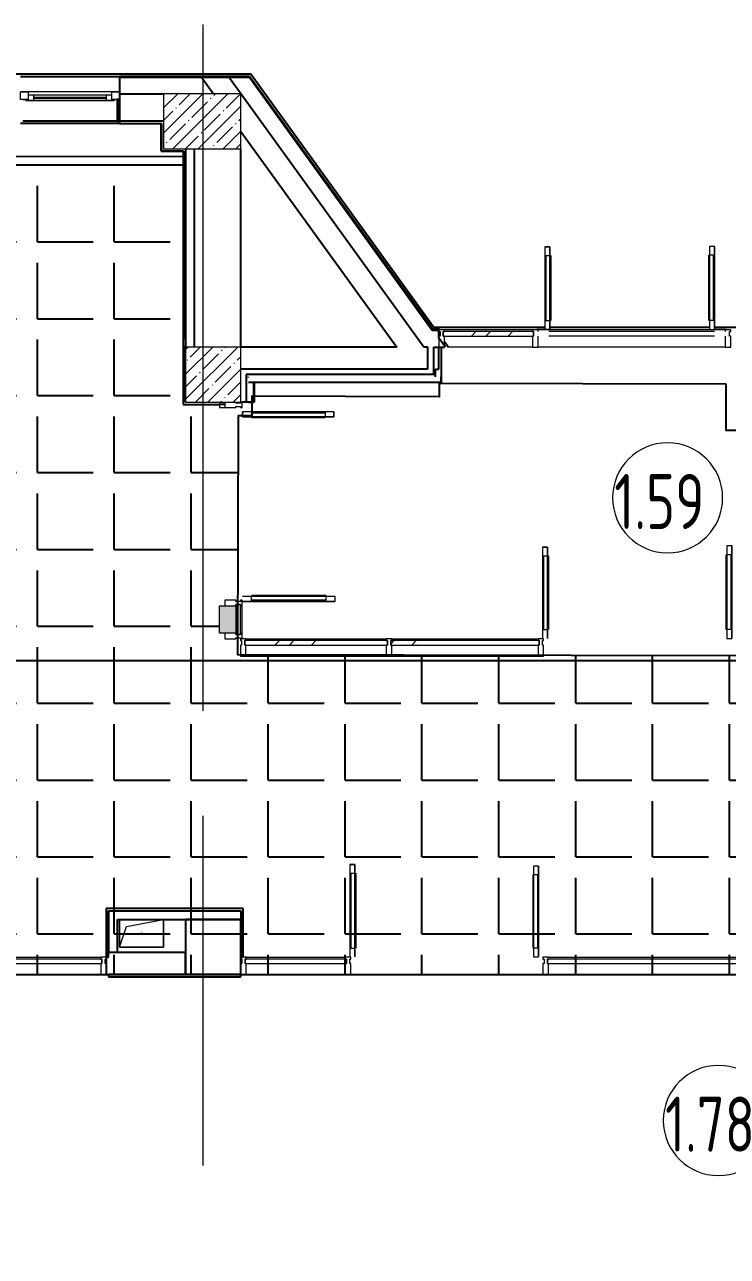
# Model space of a CAD drawing. Header units: millimetres. Extents: x -625 to 415037, y -3642 to 102118.
# Drawn here: x 109153 to 115535, y 10704 to 21892 of the extents above; entities that cross this region are included whole.
import ezdxf

# ---------------------------------------------------------------- set-up
doc = ezdxf.new("R2010")
doc.units = ezdxf.units.MM
doc.linetypes.add('Осевая', pattern=[6350, 1270, -952.5, 3175, -952.5])
doc.layers.add('1) плитка  КР1', color=40, linetype='Continuous')
for name, color, linetype, lineweight in [('A-AREA-IDEN', 7, 'Continuous', 9), ('A-DETL-GENF', 7, 'Continuous', 9), ('A-GENM', 7, 'Continuous', 9), ('A-GLAZ', 7, 'Continuous', 9), ('A-GLAZ-1', 7, 'Continuous', 5), ('A-GLAZ-CURT-1', 7, 'Continuous', 5), ('A-GLAZ-CURT-2', 7, 'Continuous', 20), ('A-GLAZ-CWMG', 7, 'Continuous', 9), ('A-GLAZ-CWMG-1', 7, 'Continuous', 20), ('A-WALL', 7, 'Continuous', 5), ('S-COLS-1', 7, 'Continuous', 5), ('Оси', 7, 'Continuous', 9), ('Оси-2', 7, 'Осевая', 9)]:
    doc.layers.add(name, color=color, linetype=linetype, lineweight=lineweight)
doc.styles.add('СПДС', font='ГОСТ тип А.ttf', dxfattribs={"width": 0.9})

# ---------------------------------------------------------------- blocks, each defined once
blk = doc.blocks.new('120_Окно_СКБ_1Ст - 120_Окно_СКБ_1Ст 900х2500_h_ с форточкой-22876038-Объем проектирования 1 этажа')
at = {"layer": 'A-GLAZ'}
for p, q in [((-450, -127), (-450, -57)), ((-450, -57), (-380, -57)), ((-380, -57), (-380, -127)), ((380, -87), (-380, -87)), ((-380, -87), (-380, -127)), ((-330, -137), (-330, -87)), ((330, -137), (330, -87)), ((380, -127), (380, -57)), ((380, -57), (450, -57)), ((380, -127), (380, -87)), ((450, -57), (450, -127)), ((-380, -127), (-450, -127)), ((-380, -127), (-400, -127)), ((-400, -127), (-400, -137)), ((-400, -137), (400, -137)), ((400, -137), (-400, -137)), ((450, -127), (380, -127)), ((400, -127), (380, -127)), ((400, -137), (400, -127))]:
    blk.add_line(p, q, dxfattribs=at)
at = {"layer": 'A-GLAZ-1'}
for p, q in [((450, -57), (-450, -57)), ((-330, -107), (330, -107)), ((-430, -127), (-400, -127)), ((330, -117), (-330, -117)), ((400, -127), (430, -127))]:
    blk.add_line(p, q, dxfattribs=at)
blk = doc.blocks.new('Системная панель - Стекло - 40мм-24261323-Объем проектирования 1 этажа')
at = {"layer": 'A-GLAZ-CURT-1'}
h = blk.add_hatch(dxfattribs=at)
h.set_pattern_fill('FP_94', color=256, style=0, pattern_type=2)
h.set_pattern_definition([(45, (-113500.45, -19040), (-565.6854, 565.6854), [400, -1200]), (45, (-113900.45, -19240), (-565.6854, 565.6854), [1200, -400]), (45, (-113100.45, -19440), (-565.6854, 565.6854), [400, -1200])])
h.paths.add_polyline_path([(410, -40), (410, 0), (-410, 0), (-410, -40), (400, -40)])
at = {"layer": 'A-GLAZ-CURT-2'}
for p, q in [((410, 0), (-410, 0)), ((-410, 0), (-410, -40)), ((410, -40), (410, 0)), ((-410, -40), (410, -40))]:
    blk.add_line(p, q, dxfattribs=at)
blk = doc.blocks.new('Прямоугольный импост - Импост структурный с накладкой - 160мм-V76-Объем проектирования 1 этажа')
at = {"layer": 'A-GLAZ-CWMG'}
for p, q in [((113700, 19257), (112900, 19257)), ((113700, 19100), (112936, 19100))]:
    blk.add_line(p, q, dxfattribs=at)
blk = doc.blocks.new('Прямоугольный импост - Импост структурный с накладкой - 160мм-22852563-Объем проектирования 1 этажа')
at = {"layer": 'A-GLAZ-CWMG-1'}
for p, q in [((-50, 40), (-50, 140)), ((-50, 140), (0, 140)), ((0, 140), (0, 40)), ((-50, -17), (-50, 0)), ((-10, 40), (-10, 0)), ((0, 40), (-10, 40)), ((-10, 0), (0, 0)), ((0, 0), (0, -17)), ((0, -17), (-50, -17))]:
    blk.add_line(p, q, dxfattribs=at)
blk = doc.blocks.new('Дверь_Витражная_СКБ_2Ст - ВН-5-31911725-Объем проектирования 1 этажа')
at = {"layer": 'A-DETL-GENF'}
for p, q in [((-788, 770), (-743, 770)), ((-788, 770), (-788, 20)), ((-743, 770), (-788, 770)), ((-788, 770), (-788, 20)), ((-788, 690), (-743, 690)), ((-778, 690), (-778, 100)), ((-743, 770), (-743, 20)), ((-743, 20), (-743, 770)), ((-734, 690), (-734, 100)), ((698, 694), (698, 100)), ((752, 774), (707, 774)), ((707, 774), (707, 20)), ((752, 774), (707, 774)), ((707, 774), (707, 20)), ((752, 694), (707, 694)), ((742, 694), (742, 100)), ((752, 774), (752, 20)), ((752, 20), (752, 774)), ((-860, 20), (-860, 17)), ((-752, 20), (-860, 20)), ((-752, 20), (-860, 20)), ((-860, 20), (-860, 17)), ((-788, 100), (-743, 100)), ((-743, 20), (-788, 20)), ((-788, 20), (-743, 20)), ((-752, 17), (-752, 20)), ((-752, 17), (-752, 20)), ((752, 100), (707, 100)), ((707, 20), (752, 20)), ((707, 20), (752, 20)), ((752, 17), (752, 20)), ((752, 20), (860, 20)), ((752, 20), (752, 17)), ((860, 20), (752, 20)), ((860, 20), (860, 17)), ((860, 17), (860, 20))]:
    blk.add_line(p, q, dxfattribs=at)
blk = doc.blocks.new('Прямоугольный импост - Импост структурный с накладкой - 160мм-24260934-Объем проектирования 1 этажа')
at = {"layer": 'A-GLAZ-CWMG'}
for p, q in [((115450, 19257), (113750, 19257)), ((115352, 19240), (113848, 19240)), ((115352, 19200), (113848, 19200)), ((115450, 19100), (113750, 19100))]:
    blk.add_line(p, q, dxfattribs=at)
blk = doc.blocks.new('Прямоугольный импост - Импост структурный с накладкой - 160мм-18693360-Объем проектирования 1 этажа')
at = {"layer": 'A-GLAZ-CWMG-1'}
for p, q in [((-25, 40), (-25, 140)), ((-25, 140), (25, 140)), ((25, 140), (25, 40)), ((-15, 40), (-25, 40)), ((-25, -17), (-25, 0)), ((-25, 0), (-15, 0)), ((-15, 0), (-15, 40)), ((25, 0), (25, -17)), ((25, -17), (-25, -17))]:
    blk.add_line(p, q, dxfattribs=at)
blk = doc.blocks.new('Прямоугольный импост - Импост структурный с накладкой - 160мм Темный-V77-Объем проектирования 1 этажа')
at = {"layer": 'A-GLAZ-CWMG-1'}
for p, q in [((-50, 0), (-50, 17)), ((-50, 17), (0, 17)), ((-40, 0), (-50, 0)), ((-40, -40), (-40, 0)), ((0, 0), (-10, 0)), ((-10, 0), (-10, -40)), ((0, 17), (0, 0)), ((-50, -140), (-50, -40)), ((-50, -40), (-40, -40)), ((-10, -40), (0, -40)), ((0, -40), (0, -140)), ((0, -140), (-50, -140))]:
    blk.add_line(p, q, dxfattribs=at)
blk = doc.blocks.new('Дверь_Витражная_остекление_ - ВВ-14 остекление-32472302-Объем проектирования 1 этажа')
at = {"layer": 'A-DETL-GENF'}
for p, q in [((-790, -20), (-835, -20)), ((-835, -860), (-835, -20)), ((-790, -20), (-835, -20)), ((-835, -20), (-835, -860)), ((-835, -100), (-790, -100)), ((-825, -780), (-825, -100)), ((-790, -860), (-790, -20)), ((-790, -860), (-790, -20)), ((-781, -780), (-781, -100)), ((831, -770), (831, -100)), ((840, -850), (840, -20)), ((840, -20), (840, -850)), ((885, -100), (840, -100)), ((875, -770), (875, -100)), ((885, -850), (885, -20)), ((885, -850), (885, -20)), ((-835, -780), (-790, -780)), ((885, -770), (840, -770)), ((-835, -860), (-790, -860)), ((-835, -860), (-790, -860)), ((885, -850), (840, -850)), ((840, -850), (885, -850))]:
    blk.add_line(p, q, dxfattribs=at)
blk = doc.blocks.new('BSC_Колонна _Прямоугольная - 500х500-21690934-Объем проектирования 1 этажа')
at = {"layer": 'S-COLS-1'}
h = blk.add_hatch(dxfattribs=at)
h.set_pattern_fill('FP_96', color=256, style=0, pattern_type=2)
h.set_pattern_definition([(45, (-110800, -18850), (-114.04925, 114.04925), []), (45, (-110685.95, -18850), (-114.04925, 114.04925), [201.613, -40.323, 6.706, -33.617])])
h.paths.add_polyline_path([(0, -250), (250, -250), (250, 250), (-250, 250), (-250, -250), (-233, -250)])
for p, q in [((250, 250), (-250, 250)), ((-250, 250), (-250, -250)), ((250, -250), (250, 250)), ((-250, -250), (250, -250))]:
    blk.add_line(p, q, dxfattribs=at)
blk = doc.blocks.new('Системная панель - Стекло - 40мм-32472403-Объем проектирования 1 этажа')
at = {"layer": 'A-GLAZ-CURT-1'}
h = blk.add_hatch(dxfattribs=at)
h.set_pattern_fill('FP_116', color=256, style=0, pattern_type=2)
h.set_pattern_definition([(225, (113286.2, 16233), (565.6854, -565.6854), [400, -1200]), (225, (113686.2, 16433), (565.6854, -565.6854), [1200, -400]), (225, (112886.2, 16633), (565.6854, -565.6854), [400, -1200])])
h.paths.add_polyline_path([(674, 40), (-674, 40), (-674, 0), (674, 0)])
at = {"layer": 'A-GLAZ-CURT-2'}
for p, q in [((674, 40), (-674, 40)), ((-674, 40), (-674, 0)), ((-674, 0), (674, 0)), ((674, 0), (674, 40))]:
    blk.add_line(p, q, dxfattribs=at)
blk = doc.blocks.new('Прямоугольный импост - Импост структурный с накладкой - 160мм Темный-32472298-Объем проектирования 1 этажа')
at = {"layer": 'A-GLAZ-CWMG'}
for p, q in [((112422, 16450), (113750, 16450)), ((112422, 16293), (113750, 16293))]:
    blk.add_line(p, q, dxfattribs=at)
blk = doc.blocks.new('Прямоугольный импост - Импост структурный с накладкой - 160мм Темный-V75-Объем проектирования 1 этажа')
at = {"layer": 'A-GLAZ-CWMG-1'}
for p, q in [((-25, 0), (-25, 17)), ((-25, 17), (25, 17)), ((-15, 0), (-25, 0)), ((-15, -40), (-15, 0)), ((25, 0), (15, 0)), ((15, 0), (15, -40)), ((25, 17), (25, 0)), ((-25, -140), (-25, -40)), ((-25, -40), (-15, -40)), ((15, -40), (25, -40)), ((25, -40), (25, -140)), ((25, -140), (-25, -140))]:
    blk.add_line(p, q, dxfattribs=at)
blk = doc.blocks.new('Прямоугольный импост - Импост структурный с накладкой - 160мм Темный-32354018-Объем проектирования 1 этажа')
at = {"layer": 'A-GLAZ-CWMG'}
for p, q in [((108459, 13557), (109779, 13557)), ((108459, 13400), (109779, 13400))]:
    blk.add_line(p, q, dxfattribs=at)
blk = doc.blocks.new('Системная панель - Стекло - 40мм-32353599-Объем проектирования 1 этажа')
at = {"layer": 'A-GLAZ-CURT-1'}
h = blk.add_hatch(dxfattribs=at)
h.set_pattern_fill('FP_131', color=256, style=0, pattern_type=2)
h.set_pattern_definition([(225, (109319, 13340), (565.6854, -565.6854), [400, -1200]), (225, (109719, 13540), (565.6854, -565.6854), [1200, -400]), (225, (108919, 13740), (565.6854, -565.6854), [400, -1200])])
h.paths.add_polyline_path([(670, 40), (-670, 40), (-670, 0), (670, 0)])
at = {"layer": 'A-GLAZ-CURT-2'}
for p, q in [((670, 40), (-670, 40)), ((-670, 40), (-670, 0)), ((-670, 0), (670, 0)), ((670, 0), (670, 40))]:
    blk.add_line(p, q, dxfattribs=at)
blk = doc.blocks.new('Прямоугольный импост - Импост структурный с накладкой - 160мм Темный-V113-Объем проектирования 1 этажа')
at = {"layer": 'A-GLAZ-CWMG-1'}
for p, q in [((-50, 0), (-50, 17)), ((-50, 17), (0, 17)), ((-40, 0), (-50, 0)), ((-40, -40), (-40, 0)), ((0, 0), (-10, 0)), ((-10, 0), (-10, -40)), ((0, 17), (0, 0)), ((-50, -140), (-50, -40)), ((-50, -40), (-40, -40)), ((-10, -40), (0, -40)), ((0, -40), (0, -140)), ((0, -140), (-50, -140))]:
    blk.add_line(p, q, dxfattribs=at)
blk = doc.blocks.new('Системная панель - Стекло - 40мм-32354598-Объем проектирования 1 этажа')
at = {"layer": 'A-GLAZ-CURT-2'}
for p, q in [((875, 40), (-875, 40)), ((-875, 40), (-875, 0)), ((-875, 0), (875, 0)), ((875, 0), (875, 40))]:
    blk.add_line(p, q, dxfattribs=at)
blk = doc.blocks.new('Прямоугольный импост - Импост структурный с накладкой - 160мм Темный-32355000-Объем проектирования 1 этажа')
at = {"layer": 'A-GLAZ-CWMG'}
for p, q in [((113845, 13557), (115550, 13557)), ((113845, 13400), (115550, 13400))]:
    blk.add_line(p, q, dxfattribs=at)
blk = doc.blocks.new('Прямоугольный импост - Импост структурный с накладкой - 160мм Темный-V112-Объем проектирования 1 этажа')
at = {"layer": 'A-GLAZ-CWMG-1'}
for p, q in [((-25, 0), (-25, 17)), ((-25, 17), (25, 17)), ((-15, 0), (-25, 0)), ((-15, -40), (-15, 0)), ((25, 0), (15, 0)), ((15, 0), (15, -40)), ((25, 17), (25, 0)), ((-25, -140), (-25, -40)), ((-25, -40), (-15, -40)), ((15, -40), (25, -40)), ((25, -40), (25, -140)), ((25, -140), (-25, -140))]:
    blk.add_line(p, q, dxfattribs=at)
blk = doc.blocks.new('Прямоугольный импост - Импост структурный с накладкой - 160мм Темный-32356295-Объем проектирования 1 этажа')
at = {"layer": 'A-GLAZ-CWMG-1'}
for p, q in [((-50, 40), (-50, 140)), ((-50, 140), (0, 140)), ((0, 140), (0, 40)), ((-40, 40), (-50, 40)), ((-50, -17), (-50, 0)), ((-50, 0), (-40, 0)), ((-40, 0), (-40, 40)), ((-10, 40), (-10, 0)), ((0, 40), (-10, 40)), ((-10, 0), (0, 0)), ((0, 0), (0, -17)), ((0, -17), (-50, -17))]:
    blk.add_line(p, q, dxfattribs=at)
blk = doc.blocks.new('Дверь_Витражная_остекление_ - ВВ-15 остекление-32355915-Объем проектирования 1 этажа')
at = {"layer": 'A-DETL-GENF'}
for p, q in [((-835, 850), (-790, 850)), ((-835, 850), (-835, 20)), ((-790, 850), (-835, 850)), ((-835, 850), (-835, 20)), ((-790, 850), (-790, 20)), ((-790, 20), (-790, 850)), ((885, 860), (840, 860)), ((840, 860), (840, 20)), ((885, 860), (840, 860)), ((840, 860), (840, 20)), ((885, 860), (885, 20)), ((885, 20), (885, 860)), ((-835, 770), (-790, 770)), ((-825, 770), (-825, 100)), ((-781, 770), (-781, 100)), ((831, 780), (831, 100)), ((885, 780), (840, 780)), ((875, 780), (875, 100)), ((-835, 100), (-790, 100)), ((-790, 20), (-835, 20)), ((-835, 20), (-790, 20)), ((885, 100), (840, 100))]:
    blk.add_line(p, q, dxfattribs=at)
blk = doc.blocks.new('Прямоугольный импост - Импост структурный с накладкой - 160мм-32356289-Объем проектирования 1 этажа')
at = {"layer": 'A-GLAZ-CWMG-1'}
for p, q in [((-25, 140), (25, 140)), ((25, 140), (25, 40)), ((-15, 40), (-25, 40)), ((-25, 0), (-15, 0)), ((-15, 0), (-15, 40)), ((15, 40), (15, 0)), ((25, 40), (15, 40)), ((15, 0), (25, 0)), ((25, 0), (25, -17)), ((-25, -17), (-25, -3)), ((25, -17), (-25, -17))]:
    blk.add_line(p, q, dxfattribs=at)
blk = doc.blocks.new('Системная панель - Стекло - 40мм-32356190-Объем проектирования 1 этажа')
at = {"layer": 'A-GLAZ-CURT-1'}
h = blk.add_hatch(dxfattribs=at)
h.set_pattern_fill('FP_164', color=256, style=0, pattern_type=2)
h.set_pattern_definition([(135, (16425, -111247), (-565.6854, -565.6854), [400, -1200]), (135, (16625, -111647), (-565.6854, -565.6854), [1200, -400]), (135, (16825, -110847), (-565.6854, -565.6854), [400, -1200])])
h.paths.add_polyline_path([(135, 0), (-135, 0), (-135, -40), (135, -40), (135, -5)])
at = {"layer": 'A-GLAZ-CURT-2'}
for p, q in [((135, 0), (-135, 0)), ((-135, 0), (-135, -40)), ((135, -40), (135, 0)), ((-135, -40), (135, -40))]:
    blk.add_line(p, q, dxfattribs=at)
blk = doc.blocks.new('Прямоугольный импост - Импост структурный с накладкой - 190мм-32819534-Объем проектирования 1 этажа')
at = {"layer": 'A-GLAZ-CWMG'}
for points in [[(110907, 16500), (111007, 16500), (111007, 16750), (110857, 16750), (110857, 16500)], [(111050, 16500), (111064, 16500), (111064, 16750), (111047, 16750), (111047, 16500)]]:
    blk.add_hatch(color=256, dxfattribs=at).paths.add_polyline_path(points)
for p, q in [((110857, 16750), (110907, 16750)), ((110857, 16500), (110857, 16750)), ((111064, 16500), (111064, 16750)), ((110907, 16500), (110857, 16500))]:
    blk.add_line(p, q, dxfattribs=at)
blk = doc.blocks.new('Прямоугольный импост - Импост структурный с накладкой - 160мм Темный-32356291-Объем проектирования 1 этажа')
at = {"layer": 'A-GLAZ-CWMG-1'}
for p, q in [((-25, 40), (-25, 140)), ((-25, 140), (25, 140)), ((25, 140), (25, 40)), ((-15, 40), (-25, 40)), ((-25, -17), (-25, 0)), ((-25, 0), (-15, 0)), ((-15, 0), (-15, 40)), ((15, 40), (15, 0)), ((25, 40), (15, 40)), ((15, 0), (25, 0)), ((25, 0), (25, -17)), ((25, -17), (-25, -17))]:
    blk.add_line(p, q, dxfattribs=at)
blk = doc.blocks.new('Прямоугольный импост - Импост структурный с накладкой - 160мм-22960065-Объем проектирования 1 этажа')
at = {"layer": 'A-GLAZ-CWMG-1'}
for p, q in [((0, 140), (-50, 140)), ((-50, 140), (-50, 40)), ((0, 40), (0, 140)), ((-50, 40), (-40, 40)), ((-40, 0), (-50, 0)), ((-50, 0), (-50, -17)), ((-40, 40), (-40, 0)), ((-10, 0), (-10, 40)), ((-10, 40), (0, 40)), ((0, 0), (-10, 0)), ((0, -17), (0, 0)), ((-50, -17), (0, -17))]:
    blk.add_line(p, q, dxfattribs=at)
blk = doc.blocks.new('BSC_Колонна _Прямоугольная - 700х500-V183-Объем проектирования 1 этажа')
at = {"layer": 'S-COLS-1'}
h = blk.add_hatch(dxfattribs=at)
h.set_pattern_fill('FP_172', color=256, style=0, pattern_type=2)
h.set_pattern_definition([(45, (-110700, -21150), (-114.04925, 114.04925), []), (45, (-110585.95, -21150), (-114.04925, 114.04925), [201.613, -40.323, 6.706, -33.617])])
h.paths.add_polyline_path([(-350, -250), (350, -250), (350, 250), (-350, 250), (-350, 0)])
for p, q in [((350, 250), (-350, 250)), ((-350, 250), (-350, -250)), ((350, -250), (350, 250)), ((-350, -250), (350, -250))]:
    blk.add_line(p, q, dxfattribs=at)
blk = doc.blocks.new('GM_Отверстие прямоугольное _в плите_ - Отверстие-V201-Объем проектирования 1 этажа')
at = {"layer": 'A-GENM'}
for p, q in [((-200, -125), (-200, 125)), ((-200, 125), (-200, -125)), ((-138, 62), (200, 125)), ((200, 125), (200, -125)), ((200, -125), (200, 125)), ((-200, -125), (-138, 62)), ((200, -125), (-200, -125)), ((-200, -125), (200, -125))]:
    blk.add_line(p, q, dxfattribs=at)
for start, end in [(360, 180), (180, 360)]:
    blk.add_arc((0, 0), 2.5, start, end, dxfattribs=at)
blk = doc.blocks.new('Системная панель - Стекло - 40мм-32472267-Объем проектирования 1 этажа')
at = {"layer": 'A-GLAZ-CURT-1'}
h = blk.add_hatch(dxfattribs=at)
h.set_pattern_fill('FP_189', color=256, style=0, pattern_type=2)
h.set_pattern_definition([(225, (111934.5, 16233), (565.6854, -565.6854), [400, -1200]), (225, (112334.5, 16433), (565.6854, -565.6854), [1200, -400]), (225, (111534.5, 16633), (565.6854, -565.6854), [400, -1200])])
h.paths.add_polyline_path([(647, 40), (-648, 40), (-648, 0), (647, 2)])
at = {"layer": 'A-GLAZ-CURT-2'}
for p, q in [((647, 40), (-648, 40)), ((-648, 40), (-648, 0)), ((-648, 0), (647, 0)), ((647, 0), (647, 40))]:
    blk.add_line(p, q, dxfattribs=at)
blk = doc.blocks.new('Прямоугольный импост - Импост структурный с накладкой - 160мм Темный-32472263-Объем проектирования 1 этажа')
at = {"layer": 'A-GLAZ-CWMG'}
for p, q in [((111097, 16450), (112372, 16450)), ((111097, 16293), (112372, 16293))]:
    blk.add_line(p, q, dxfattribs=at)
blk = doc.blocks.new('Системная панель - Стекло - 40мм-32354452-Объем проектирования 1 этажа')
at = {"layer": 'A-GLAZ-CURT-1'}
h = blk.add_hatch(dxfattribs=at)
h.set_pattern_fill('FP_190', color=256, style=0, pattern_type=2)
h.set_pattern_definition([(225, (111750.2, 13340), (565.6854, -565.6854), [400, -1200]), (225, (112150.2, 13540), (565.6854, -565.6854), [1200, -400]), (225, (111350.2, 13740), (565.6854, -565.6854), [400, -1200])])
h.paths.add_polyline_path([(460, 40), (-460, 40), (-460, 0), (460, 0), (460, 20)])
at = {"layer": 'A-GLAZ-CURT-2'}
for p, q in [((460, 40), (-460, 40)), ((-460, 40), (-460, 0)), ((-460, 0), (460, 0)), ((460, 0), (460, 40))]:
    blk.add_line(p, q, dxfattribs=at)
blk = doc.blocks.new('Прямоугольный импост - Импост структурный с накладкой - 160мм Темный-32355003-Объем проектирования 1 этажа')
at = {"layer": 'A-GLAZ-CWMG'}
for p, q in [((111100, 13557), (112000, 13557)), ((111100, 13400), (112000, 13400))]:
    blk.add_line(p, q, dxfattribs=at)
blk = doc.blocks.new('Прямоугольный импост - Импост структурный с накладкой - 190мм-32819424-Объем проектирования 1 этажа')
at = {"layer": 'A-GLAZ-CWMG-1'}
for p, q in [((0, 190), (-50, 190)), ((-50, 190), (-50, 40)), ((-50, 40), (-40, 40)), ((-40, 0), (-50, 0)), ((-50, 0), (-50, -17)), ((-40, 40), (-40, 0)), ((-10, 0), (-10, 40)), ((-10, 40), (0, 40)), ((0, 0), (-10, 0)), ((-50, -17), (0, -17)), ((0, -17), (0, -3))]:
    blk.add_line(p, q, dxfattribs=at)
blk = doc.blocks.new('Прямоугольный импост - Импост структурный с накладкой - 160мм Темный-30755595-Объем проектирования 1 этажа')
at = {"layer": 'A-GLAZ-CWMG-1'}
for p, q in [((0, 17), (-50, 17)), ((-50, 17), (-50, 0)), ((-50, 0), (-40, 0)), ((-40, 0), (-40, -40)), ((-10, -40), (-10, 0)), ((-10, 0), (0, 0)), ((0, 0), (0, 17)), ((-40, -40), (-50, -40)), ((-50, -40), (-50, -140)), ((0, -40), (-10, -40)), ((0, -140), (0, -40)), ((-50, -140), (0, -140))]:
    blk.add_line(p, q, dxfattribs=at)
blk = doc.blocks.new('Дверь_Витражная_остекление_ - ВВ-13 остекление-32355241-Объем проектирования 1 этажа')
at = {"layer": 'A-DETL-GENF'}
for p, q in [((-787.5, -20), (-832.5, -20)), ((-832.5, -845), (-832.5, -20)), ((-787.5, -20), (-832.5, -20)), ((-832.5, -20), (-832.5, -845)), ((-832.5, -100), (-787.5, -100)), ((-822.5, -765), (-822.5, -100)), ((-787.5, -845), (-787.5, -20)), ((-787.5, -845), (-787.5, -20)), ((-778.5, -765), (-778.5, -100)), ((828.5, -780), (828.5, -100)), ((837.5, -860), (837.5, -20)), ((837.5, -20), (837.5, -860)), ((882.5, -100), (837.5, -100)), ((872.5, -780), (872.5, -100)), ((882.5, -860), (882.5, -20)), ((882.5, -860), (882.5, -20)), ((-832.5, -765), (-787.5, -765)), ((882.5, -780), (837.5, -780)), ((-832.5, -845), (-787.5, -845)), ((-832.5, -845), (-787.5, -845)), ((882.5, -860), (837.5, -860)), ((837.5, -860), (882.5, -860))]:
    blk.add_line(p, q, dxfattribs=at)
blk = doc.blocks.new('Зашивка приборов отопления1 - Зашивка приборов отопления-33268338-Объем проектирования 1 этажа')
at = {"layer": 'A-WALL'}
for p, q in [((109930, 21150), (109070, 21150)), ((108490, 20829), (110530, 20829)), ((110530, 20829), (108490, 20829)), ((108490, 20754), (110530, 20754))]:
    blk.add_line(p, q, dxfattribs=at)
blk = doc.blocks.new('Марка_Помещения - Номер-25198446-Объем проектирования 1 этажа')
at = {"layer": 'A-AREA-IDEN'}
for start, end in [(360, 180), (180, 360)]:
    blk.add_arc((0, 0), 2.5, start, end, dxfattribs=at)

msp = doc.modelspace()

# ---------------------------------------------------------------- hatches: boundary and pattern name
at = {"layer": '1) плитка  КР1'}
h = msp.add_hatch(dxfattribs=at)
h.set_pattern_fill('ANGLE', color=256, scale=100)
h.set_pattern_definition([(0, (100885.7, 20617.94), (0, 698.5), [508, -190.5]), (90, (100885.7, 20617.94), (-698.5, 4e-14), [508, -190.5])])
h.paths.add_polyline_path([(108555, 20617), (108555, 20618), (108535, 20618), (108195, 20618), (108194, 20618), (108194, 20617), (101236, 20617), (100886, 20617), (100886, 17615), (101484, 17615), (101484, 16114), (115665, 16114), (115665, 16157), (115615, 16157), (115615, 16161), (113865, 16165), (113865, 16157), (113815, 16157), (112487, 16157), (112437, 16157), (111162, 16157), (111112, 16157), (111112, 16172), (111086, 16172), (111087, 16324), (111072, 16324), (111072, 16314), (110972, 16314), (110972, 16364), (110922, 16364), (110922, 16614), (110972, 16614), (110972, 16664), (111072, 16664), (111072, 16654), (111087, 16654), (111091, 18338), (111132, 18338), (111132, 18374), (111215, 18374), (111216, 18463), (111129, 18463), (111129, 18414), (111112, 18414), (111112, 18424), (111072, 18424), (111072, 18414), (110922, 18414), (110922, 18443), (110593, 18443), (110593, 19033), (110594, 20617)])
h.paths.add_polyline_path([(101463, 13264), (117875, 13264), (117875, 16114), (101463, 16114)])

# ---------------------------------------------------------------- linework, layer by layer
for p, q in [((96635, 21444), (111207, 21444)), ((109115, 21422), (110015, 21422)), ((111195, 21422), (110015, 21422)), ((110015, 21422), (110015, 21414)), ((110015, 21417), (111199, 21417)), ((110015, 21414), (110015, 20994)), ((110015, 21414), (111191, 21414)), ((110759, 21414), (110868, 21264)), ((112779, 18964), (111006, 21414)), ((112855, 19114), (111191, 21414)), ((112857, 19117), (111193, 21417)), ((112859, 19122), (111195, 21422)), ((111207, 21444), (112870, 19144)), ((110015, 21264), (110415, 21264)), ((109994, 21212), (109994, 21014)), ((109995, 21212), (109994, 21212)), ((109995, 21212), (109995, 21014)), ((110015, 21212), (109995, 21212)), ((110015, 20994), (109115, 20994)), ((109994, 21014), (109136, 21014)), ((109994, 21014), (109995, 21014)), ((110415, 21014), (109995, 21014)), ((110015, 20994), (110015, 20993)), ((110015, 20994), (110395, 20994)), ((110015, 20993), (110394, 20993)), ((110394, 20743), (110394, 20994)), ((110395, 20994), (110395, 20744)), ((111115, 20923), (112532, 18964)), ((110394, 20743), (110594, 20743)), ((110595, 20744), (110395, 20744)), ((110594, 20743), (110594, 19034)), ((110595, 18974), (110595, 20744)), ((110615, 20764), (110615, 18964)), ((110695, 18964), (110695, 20764)), ((111115, 18964), (111115, 20764)), ((108555, 20618), (110594, 20618)), ((110594, 20617), (108555, 20617)), ((112870, 19144), (113877, 19144)), ((112915, 19122), (112915, 19144)), ((113922, 19144), (115372, 19144)), ((115417, 19144), (124737, 19144)), ((110593, 19033), (110593, 18443)), ((110594, 19033), (110593, 19033)), ((110594, 19034), (110595, 19034)), ((110594, 18984), (110594, 19033)), ((112915, 19114), (112855, 19114)), ((112915, 19117), (112857, 19117)), ((112915, 19122), (112859, 19122)), ((112915, 19114), (112915, 19122)), ((112915, 19045), (112915, 19114)), ((112915, 19082), (112925, 19068)), ((112974, 18964), (112915, 19045)), ((110595, 18974), (110594, 18974)), ((110614, 18464), (110614, 18974)), ((110614, 18974), (110615, 18974)), ((112532, 18964), (111115, 18964)), ((112815, 18964), (112779, 18964)), ((112815, 18764), (112815, 18964)), ((112865, 18964), (112865, 18764)), ((112865, 18964), (112967, 18964)), ((112915, 18764), (112915, 18964)), ((112936, 18964), (112936, 18643)), ((112965, 19013), (113001, 18964)), ((112815, 18764), (111115, 18764)), ((111165, 18714), (111165, 18464)), ((112865, 18714), (111165, 18714)), ((111185, 18686), (111185, 18694)), ((112865, 18764), (112865, 18714)), ((112885, 18714), (112865, 18714)), ((112885, 18764), (112915, 18764)), ((112885, 18714), (112885, 18764)), ((112885, 18694), (112885, 18714)), ((112935, 18644), (112935, 18694)), ((111185, 18644), (112935, 18644)), ((111235, 18643), (111185, 18643)), ((111235, 18464), (111235, 18643)), ((112936, 18643), (111236, 18643)), ((111236, 18643), (111236, 18463)), ((110972, 18444), (110972, 18464)), ((111115, 18464), (111129, 18464)), ((111130, 18463), (111130, 18464)), ((111236, 18463), (111130, 18463)), ((111185, 18464), (111235, 18464)), ((110593, 18443), (110922, 18443)), ((110594, 18444), (110594, 18443)), ((110922, 18444), (110972, 18444)), ((110922, 18443), (110922, 18444)), ((109894, 13865), (109894, 13464)), ((111136, 13865), (109894, 13865)), ((109915, 13844), (109915, 13464)), ((109915, 13421), (109915, 13844)), ((109915, 13844), (111115, 13844)), ((109995, 13464), (109995, 13764)), ((109995, 13764), (111115, 13764)), ((111115, 13764), (110615, 13764)), ((110615, 13764), (110615, 13464)), ((111115, 13844), (111115, 13421)), ((111115, 13264), (111115, 13764)), ((111136, 13421), (111136, 13865)), ((110615, 13464), (109894, 13464)), ((109894, 13464), (109894, 13264)), ((109895, 13464), (109895, 13421)), ((110615, 13464), (110615, 13264)), ((110615, 13264), (110615, 13464)), ((109895, 13421), (109915, 13421)), ((111115, 13421), (111135, 13421)), ((111135, 13421), (111136, 13421)), ((109894, 13264), (110615, 13264)), ((109914, 13264), (109914, 13244)), ((109914, 13244), (109914, 13243)), ((109914, 13243), (111115, 13243)), ((111115, 13264), (109915, 13264)), ((110615, 13264), (111115, 13264)), ((111115, 13254), (111115, 13264)), ((111116, 13254), (111115, 13254)), ((111115, 13243), (111115, 13244)), ((111115, 13243), (111116, 13243)), ((111116, 13243), (111116, 13254))]:
    msp.add_line(p, q)
at = {"flags": 128}
msp.add_lwpolyline([(115524, 18628), (112916, 18634), (112916, 18513), (111216, 18517), (111215, 18338), (111091, 18338), (111086, 16172), (115630, 16161), (115640, 16161), (115640, 16250), (117778, 16245), (117784, 18502), (116266, 18506), (116265, 18206), (115523, 18207)], close=True, dxfattribs=at)
msp.add_lwpolyline([(82779, 13264), (121275, 13264), (121275, 10464), (82779, 10464)], close=True)
at = {"layer": '1) плитка  КР1'}
msp.add_lwpolyline([(101463, 13264), (117875, 13264), (117875, 16114), (101463, 16114)], close=True, dxfattribs=at)
at = {"layer": 'Оси'}
msp.add_line((110775, 16892), (110775, 21892), dxfattribs=at)
at = {"layer": 'Оси-2'}
msp.add_line((110775, 2958), (110775, 16892), dxfattribs=at)

# ---------------------------------------------------------------- block references
at = {"color": 3}
msp.add_blockref('120_Окно_СКБ_1Ст - 120_Окно_СКБ_1Ст 900х2500_h_ с форточкой-22876038-Объем проектирования 1 этажа', (109565, 21339), dxfattribs=at)
for name, p in [('BSC_Колонна _Прямоугольная - 700х500-V183-Объем проектирования 1 этажа', (110765, 21014)), ('Зашивка приборов отопления1 - Зашивка приборов отопления-33268338-Объем проектирования 1 этажа', (65, -136)), ('Дверь_Витражная_СКБ_2Ст - ВН-5-31911725-Объем проектирования 1 этажа', (114665, 19104)), ('Системная панель - Стекло - 40мм-24261323-Объем проектирования 1 этажа', (113365, 19104)), ('Прямоугольный импост - Импост структурный с накладкой - 160мм-V76-Объем проектирования 1 этажа', (65, -136)), ('Прямоугольный импост - Импост структурный с накладкой - 160мм-24260934-Объем проектирования 1 этажа', (65, -136)), ('BSC_Колонна _Прямоугольная - 500х500-21690934-Объем проектирования 1 этажа', (110865, 18714)), ('Прямоугольный импост - Импост структурный с накладкой - 190мм-32819534-Объем проектирования 1 этажа', (65, -136)), ('Прямоугольный импост - Импост структурный с накладкой - 160мм Темный-32472263-Объем проектирования 1 этажа', (65, -136)), ('Прямоугольный импост - Импост структурный с накладкой - 160мм Темный-32472298-Объем проектирования 1 этажа', (65, -136)), ('GM_Отверстие прямоугольное _в плите_ - Отверстие-V201-Объем проектирования 1 этажа', (110215, 13639)), ('Прямоугольный импост - Импост структурный с накладкой - 160мм Темный-32354018-Объем проектирования 1 этажа', (65, -136)), ('Прямоугольный импост - Импост структурный с накладкой - 160мм Темный-30755595-Объем проектирования 1 этажа', (109894, 13404)), ('Прямоугольный импост - Импост структурный с накладкой - 160мм Темный-32355003-Объем проектирования 1 этажа', (65, -136)), ('Прямоугольный импост - Импост структурный с накладкой - 160мм Темный-32355000-Объем проектирования 1 этажа', (65, -136))]:
    msp.add_blockref(name, p)
for name, p, rotation in [('Прямоугольный импост - Импост структурный с накладкой - 160мм-22960065-Объем проектирования 1 этажа', (112915, 19104), 180), ('Прямоугольный импост - Импост структурный с накладкой - 190мм-32819424-Объем проектирования 1 этажа', (111112, 18464), 90), ('Дверь_Витражная_остекление_ - ВВ-15 остекление-32355915-Объем проектирования 1 этажа', (111112, 17539), 270), ('Дверь_Витражная_остекление_ - ВВ-14 остекление-32472302-Объем проектирования 1 этажа', (114740, 16297), 180), ('Системная панель - Стекло - 40мм-32356190-Объем проектирования 1 этажа', (111112, 16489), 270), ('Системная панель - Стекло - 40мм-32472267-Объем проектирования 1 этажа', (111799, 16297), 180), ('Системная панель - Стекло - 40мм-32472403-Объем проектирования 1 этажа', (113151, 16297), 180), ('Дверь_Витражная_остекление_ - ВВ-13 остекление-32355241-Объем проектирования 1 этажа', (112988, 13404), 180), ('Системная панель - Стекло - 40мм-32353599-Объем проектирования 1 этажа', (109184, 13404), 180), ('Системная панель - Стекло - 40мм-32354452-Объем проектирования 1 этажа', (111615, 13404), 180), ('Системная панель - Стекло - 40мм-32354598-Объем проектирования 1 этажа', (114775, 13404), 180)]:
    msp.add_blockref(name, p, dxfattribs=dict(rotation=rotation))
at = {"extrusion": (0, 0, -1)}
for name, p, rotation in [('Прямоугольный импост - Импост структурный с накладкой - 160мм-18693360-Объем проектирования 1 этажа', (-113790, 19104), 180), ('Прямоугольный импост - Импост структурный с накладкой - 160мм-22852563-Объем проектирования 1 этажа', (-115565, 19104), 180), ('Прямоугольный импост - Импост структурный с накладкой - 160мм-32356289-Объем проектирования 1 этажа', (-111112, 18439), 270), ('Прямоугольный импост - Импост структурный с накладкой - 160мм Темный-32356291-Объем проектирования 1 этажа', (-111112, 16639), 270), ('Прямоугольный импост - Импост структурный с накладкой - 160мм Темный-32356295-Объем проектирования 1 этажа', (-111112, 16314), 270)]:
    msp.add_blockref(name, p, dxfattribs=dict(at, rotation=rotation))
for name, p in [('Прямоугольный импост - Импост структурный с накладкой - 160мм Темный-V77-Объем проектирования 1 этажа', (-111112, 16297)), ('Прямоугольный импост - Импост структурный с накладкой - 160мм Темный-V75-Объем проектирования 1 этажа', (-112462, 16297)), ('Прямоугольный импост - Импост структурный с накладкой - 160мм Темный-V75-Объем проектирования 1 этажа', (-113840, 16297)), ('Прямоугольный импост - Импост структурный с накладкой - 160мм Темный-V113-Объем проектирования 1 этажа', (-111115, 13404)), ('Прямоугольный импост - Импост структурный с накладкой - 160мм Темный-V112-Объем проектирования 1 этажа', (-112090, 13404)), ('Прямоугольный импост - Импост структурный с накладкой - 160мм Темный-V112-Объем проектирования 1 этажа', (-113885, 13404))]:
    msp.add_blockref(name, p, dxfattribs=at)
at = {"layer": 'A-AREA-IDEN', "xscale": 199.9999999999999, "yscale": 199.9999999999999, "zscale": 199.9999999999999}
for p in [(114992, 17594), (115453, 11938)]:
    msp.add_blockref('Марка_Помещения - Номер-25198446-Объем проектирования 1 этажа', p, dxfattribs=at)

# ---------------------------------------------------------------- texts
at = {"layer": 'A-AREA-IDEN', "char_height": 500, "width": 1212.15, "attachment_point": 1, "style": 'СПДС'}
for s, insert in [('1.59', (114508, 17811)), ('1.78', (114969, 12155))]:
    msp.add_mtext(s, dxfattribs=dict(at, insert=insert))

doc.saveas('drawing.dxf')
